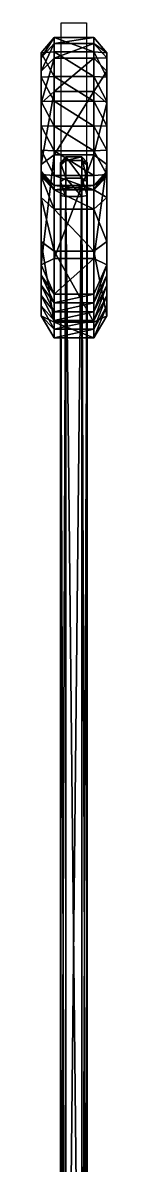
# Model space of a CAD drawing. Extents: x -10 to 581, y -20 to 494.
# Drawn here: x 282.5 to 295, y 278.6 to 494.5 of the extents above; entities that cross this region are included whole.
import ezdxf

# ---------------------------------------------------------------- set-up
doc = ezdxf.new("R2010")
doc.units = 0
doc.header["$LTSCALE"] = 100
doc.layers.add('2D', color=7, linetype='CONTINUOUS')
doc.layers.add('3D_MESH', color=7, linetype='CONTINUOUS')

msp = doc.modelspace()

# ---------------------------------------------------------------- linework, layer by layer
at = {"layer": '2D'}
msp.add_lwpolyline([(286.28, 494.49), (291.07, 494.49), (291.07, 226.16), (286.28, 226.16)], close=True, dxfattribs=at)

# ---------------------------------------------------------------- meshes
at = {"layer": '3D_MESH', "color": 0}
mesh = msp.add_polyface(dxfattribs=at)
corners = [(294.97, 439.1, 51.59), (294.97, 441.03, 53.63), (294.97, 442.95, 55.66), (294.97, 444.88, 57.69), (294.97, 446.81, 59.72), (294.97, 448.74, 61.76), (294.97, 453.16, 43.38), (294.97, 456.08, 44.45), (294.97, 458.99, 45.53), (294.97, 461.9, 46.6), (294.97, 464.81, 47.68), (294.97, 467.73, 48.75), (294.97, 461.48, 34.11), (294.97, 465.04, 34.59), (294.97, 468.6, 35.07), (294.97, 472.16, 35.55), (294.97, 475.72, 36.02), (294.97, 479.28, 36.5), (294.97, 465.44, 24.04), (294.97, 469.42, 24.2), (294.97, 473.4, 24.36), (294.97, 477.38, 24.51), (294.97, 481.36, 24.67), (294.97, 485.34, 24.83), (294.97, 466.43, 13.42), (294.97, 470.72, 13.45), (294.97, 475.01, 13.48), (294.97, 479.3, 13.5), (294.97, 483.58, 13.53), (294.97, 487.87, 13.56), (294.97, 465.83, 2.5), (294.97, 470.43, 2.5), (294.97, 475.03, 2.5), (294.97, 479.62, 2.5), (294.97, 484.22, 2.5), (294.97, 488.82, 2.5), (292.47, 434.95, 53.29), (292.47, 437.89, 50.32), (292.47, 451.34, 42.7), (292.47, 459.26, 33.81), (292.47, 462.95, 23.94), (292.47, 463.74, 13.41), (292.47, 462.95, 2.5), (292.47, 465.62), (292.47, 470.3), (292.47, 474.98), (292.47, 479.66), (292.47, 484.34, 0), (292.47, 489.02, 0), (292.47, 491.69, 2.5), (292.47, 490.56, 13.57), (292.47, 487.83, 24.93), (292.47, 481.5, 36.8), (292.47, 469.55, 49.42), (292.47, 449.95, 63.03), (292.47, 443.19, 64.84), (292.47, 441.54, 62.53), (292.47, 439.9, 60.22), (292.47, 438.25, 57.91), (292.47, 436.6, 55.6), (284.97, 434.95, 53.29), (284.97, 437.89, 50.32), (284.97, 451.34, 42.7), (284.97, 459.26, 33.81), (284.97, 462.95, 23.94), (284.97, 463.74, 13.41), (284.97, 462.95, 2.5), (284.97, 465.62), (284.97, 470.3), (284.97, 474.98), (284.97, 479.66), (284.97, 484.34, 0), (284.97, 489.02, 0), (284.97, 491.69, 2.5), (284.97, 490.56, 13.57), (284.97, 487.83, 24.93), (284.97, 481.5, 36.8), (284.97, 469.55, 49.42), (284.97, 449.95, 63.03), (284.97, 443.19, 64.84), (284.97, 441.54, 62.53), (284.97, 439.9, 60.22), (284.97, 438.25, 57.91), (284.97, 436.6, 55.6), (282.47, 488.82, 2.5), (282.47, 484.22, 2.5), (282.47, 479.62, 2.5), (282.47, 475.03, 2.5), (282.47, 470.43, 2.5), (282.47, 465.83, 2.5), (282.47, 487.87, 13.56), (282.47, 483.58, 13.53), (282.47, 479.3, 13.5), (282.47, 475.01, 13.48), (282.47, 470.72, 13.45), (282.47, 466.43, 13.42), (282.47, 485.34, 24.83), (282.47, 481.36, 24.67), (282.47, 477.38, 24.51), (282.47, 473.4, 24.36), (282.47, 469.42, 24.2), (282.47, 465.44, 24.04), (282.47, 479.28, 36.5), (282.47, 475.72, 36.02), (282.47, 472.16, 35.55), (282.47, 468.6, 35.07), (282.47, 465.04, 34.59), (282.47, 461.48, 34.11), (282.47, 467.73, 48.75), (282.47, 464.81, 47.68), (282.47, 461.9, 46.6), (282.47, 458.99, 45.53), (282.47, 456.08, 44.45), (282.47, 453.16, 43.38), (282.47, 448.74, 61.76), (282.47, 446.81, 59.72), (282.47, 444.88, 57.69), (282.47, 442.95, 55.66), (282.47, 441.03, 53.63), (282.47, 439.1, 51.59)]
mesh.append_faces([[corners[k] for k in face] for face in [(0, 7, 1, 0), (1, 8, 2, 1), (2, 9, 3, 2), (3, 10, 4, 3), (4, 11, 5, 4), (6, 13, 7, 6), (7, 14, 8, 7), (8, 15, 9, 8), (9, 16, 10, 9), (10, 17, 11, 10), (12, 19, 13, 12), (13, 20, 14, 13), (14, 21, 15, 14), (15, 22, 16, 15), (16, 23, 17, 16), (18, 25, 19, 18), (19, 26, 20, 19), (20, 27, 21, 20), (21, 28, 22, 21), (22, 29, 23, 22), (24, 31, 25, 24), (25, 32, 26, 25), (26, 33, 27, 26), (27, 34, 28, 27), (28, 35, 29, 28), (0, 38, 6, 0), (6, 39, 12, 6), (12, 40, 18, 12), (18, 41, 24, 18), (24, 42, 30, 24), (30, 44, 31, 30), (31, 45, 32, 31), (32, 46, 33, 32), (33, 47, 34, 33), (34, 48, 35, 34), (35, 50, 29, 35), (29, 51, 23, 29), (23, 52, 17, 23), (17, 53, 11, 17), (11, 54, 5, 11), (5, 56, 4, 5), (4, 57, 3, 4), (3, 58, 2, 3), (2, 59, 1, 2), (1, 36, 0, 1), (36, 61, 37, 36), (37, 62, 38, 37), (38, 63, 39, 38), (39, 64, 40, 39), (40, 65, 41, 40), (41, 66, 42, 41), (42, 67, 43, 42), (43, 68, 44, 43), (44, 69, 45, 44), (45, 70, 46, 45), (46, 71, 47, 46), (47, 72, 48, 47), (48, 73, 49, 48), (49, 74, 50, 49), (50, 75, 51, 50), (51, 76, 52, 51), (52, 77, 53, 52), (53, 78, 54, 53), (54, 79, 55, 54), (55, 80, 56, 55), (56, 81, 57, 56), (57, 82, 58, 57), (58, 83, 59, 58), (59, 60, 36, 59), (60, 119, 61, 60), (61, 113, 62, 61), (62, 107, 63, 62), (63, 101, 64, 63), (64, 95, 65, 64), (65, 89, 66, 65), (66, 89, 67, 66), (67, 88, 68, 67), (68, 87, 69, 68), (69, 86, 70, 69), (70, 85, 71, 70), (71, 84, 72, 71), (72, 84, 73, 72), (73, 90, 74, 73), (74, 96, 75, 74), (75, 102, 76, 75), (76, 108, 77, 76), (77, 114, 78, 77), (78, 114, 79, 78), (79, 115, 80, 79), (80, 116, 81, 80), (81, 117, 82, 81), (82, 118, 83, 82), (83, 119, 60, 83), (90, 85, 91, 90), (91, 86, 92, 91), (92, 87, 93, 92), (93, 88, 94, 93), (94, 89, 95, 94), (96, 91, 97, 96), (97, 92, 98, 97), (98, 93, 99, 98), (99, 94, 100, 99), (100, 95, 101, 100), (102, 97, 103, 102), (103, 98, 104, 103), (104, 99, 105, 104), (105, 100, 106, 105), (106, 101, 107, 106), (108, 103, 109, 108), (109, 104, 110, 109), (110, 105, 111, 110), (111, 106, 112, 111), (112, 107, 113, 112), (114, 109, 115, 114), (115, 110, 116, 115), (116, 111, 117, 116), (117, 112, 118, 117), (118, 113, 119, 118)]], dxfattribs={"vtx0": -1, "vtx3": -1, "color": 0})
mesh.append_faces([[corners[k] for k in face] for face in [(0, 6, 7, 0), (1, 7, 8, 1), (2, 8, 9, 2), (3, 9, 10, 3), (4, 10, 11, 4), (6, 12, 13, 6), (7, 13, 14, 7), (8, 14, 15, 8), (9, 15, 16, 9), (10, 16, 17, 10), (12, 18, 19, 12), (13, 19, 20, 13), (14, 20, 21, 14), (15, 21, 22, 15), (16, 22, 23, 16), (18, 24, 25, 18), (19, 25, 26, 19), (20, 26, 27, 20), (21, 27, 28, 21), (22, 28, 29, 22), (24, 30, 31, 24), (25, 31, 32, 25), (26, 32, 33, 26), (27, 33, 34, 27), (28, 34, 35, 28), (0, 36, 37, 0), (0, 37, 38, 0), (6, 38, 39, 6), (12, 39, 40, 12), (18, 40, 41, 18), (24, 41, 42, 24), (30, 42, 43, 30), (30, 43, 44, 30), (31, 44, 45, 31), (32, 45, 46, 32), (33, 46, 47, 33), (34, 47, 48, 34), (35, 48, 49, 35), (35, 49, 50, 35), (29, 50, 51, 29), (23, 51, 52, 23), (17, 52, 53, 17), (11, 53, 54, 11), (5, 54, 55, 5), (5, 55, 56, 5), (4, 56, 57, 4), (3, 57, 58, 3), (2, 58, 59, 2), (1, 59, 36, 1), (36, 60, 61, 36), (37, 61, 62, 37), (38, 62, 63, 38), (39, 63, 64, 39), (40, 64, 65, 40), (41, 65, 66, 41), (42, 66, 67, 42), (43, 67, 68, 43), (44, 68, 69, 44), (45, 69, 70, 45), (46, 70, 71, 46), (47, 71, 72, 47), (48, 72, 73, 48), (49, 73, 74, 49), (50, 74, 75, 50), (51, 75, 76, 51), (52, 76, 77, 52), (53, 77, 78, 53), (54, 78, 79, 54), (55, 79, 80, 55), (56, 80, 81, 56), (57, 81, 82, 57), (58, 82, 83, 58), (59, 83, 60, 59), (61, 119, 113, 61), (62, 113, 107, 62), (63, 107, 101, 63), (64, 101, 95, 64), (65, 95, 89, 65), (67, 89, 88, 67), (68, 88, 87, 68), (69, 87, 86, 69), (70, 86, 85, 70), (71, 85, 84, 71), (73, 84, 90, 73), (74, 90, 96, 74), (75, 96, 102, 75), (76, 102, 108, 76), (77, 108, 114, 77), (79, 114, 115, 79), (80, 115, 116, 80), (81, 116, 117, 81), (82, 117, 118, 82), (83, 118, 119, 83), (90, 84, 85, 90), (91, 85, 86, 91), (92, 86, 87, 92), (93, 87, 88, 93), (94, 88, 89, 94), (96, 90, 91, 96), (97, 91, 92, 97), (98, 92, 93, 98), (99, 93, 94, 99), (100, 94, 95, 100), (102, 96, 97, 102), (103, 97, 98, 103), (104, 98, 99, 104), (105, 99, 100, 105), (106, 100, 101, 106), (108, 102, 103, 108), (109, 103, 104, 109), (110, 104, 105, 110), (111, 105, 106, 111), (112, 106, 107, 112), (114, 108, 109, 114), (115, 109, 110, 115), (116, 110, 111, 116), (117, 111, 112, 117), (118, 112, 113, 118)]], dxfattribs={"vtx2": -1, "vtx3": -1, "color": 0})
mesh = msp.add_polyface(dxfattribs=at)
corners = [(286.19, 178.91, 234.57), (286.19, 176.27, 234), (286.19, 172.63, 228.41), (286.19, 173.2, 225.76), (286.19, 461.84, 38.31), (286.19, 464.49, 38.87), (286.19, 468.12, 44.47), (286.19, 467.56, 47.12), (287.19, 179.11, 235.63), (287.19, 175.65, 234.89), (287.19, 171.57, 228.6), (287.19, 172.3, 225.15), (287.19, 461.65, 37.25), (287.19, 465.1, 37.98), (287.19, 469.19, 44.27), (287.19, 468.45, 47.73), (290.19, 179.11, 235.63), (290.19, 175.65, 234.89), (290.19, 171.57, 228.6), (290.19, 172.3, 225.15), (290.19, 461.65, 37.25), (290.19, 465.1, 37.98), (290.19, 469.19, 44.27), (290.19, 468.45, 47.73), (291.19, 178.91, 234.57), (291.19, 176.27, 234), (291.19, 172.63, 228.41), (291.19, 173.2, 225.76), (291.19, 461.84, 38.31), (291.19, 464.49, 38.87), (291.19, 468.12, 44.47), (291.19, 467.56, 47.12)]
mesh.append_faces([[corners[k] for k in face] for face in [(7, 2, 0, 7), (6, 4, 7, 6)]], dxfattribs={"vtx0": -1, "vtx1": -1, "vtx3": -1, "color": 0})
mesh.append_faces([[corners[k] for k in face] for face in [(31, 26, 27, 31), (31, 27, 28, 31), (7, 3, 2, 7), (7, 4, 3, 7)]], dxfattribs={"vtx0": -1, "vtx2": -1, "vtx3": -1, "color": 0})
mesh.append_faces([[corners[k] for k in face] for face in [(0, 2, 1, 0)]], dxfattribs={"vtx0": -1, "vtx3": -1, "color": 0})
mesh.append_faces([[corners[k] for k in face] for face in [(31, 24, 26, 31), (30, 31, 28, 30)]], dxfattribs={"vtx1": -1, "vtx2": -1, "vtx3": -1, "color": 0})
mesh.append_faces([[corners[k] for k in face] for face in [(0, 1, 8, 0), (1, 2, 9, 1), (2, 3, 10, 2), (3, 4, 11, 3), (4, 5, 12, 4), (5, 6, 13, 5), (6, 7, 14, 6), (7, 0, 15, 7), (8, 9, 16, 8), (9, 10, 17, 9), (10, 11, 18, 10), (11, 12, 19, 11), (12, 13, 20, 12), (13, 14, 21, 13), (14, 15, 22, 14), (15, 8, 23, 15), (16, 17, 24, 16), (17, 18, 25, 17), (18, 19, 26, 18), (19, 20, 27, 19), (20, 21, 28, 20), (21, 22, 29, 21), (22, 23, 30, 22), (23, 16, 31, 23), (29, 30, 28, 29), (5, 4, 6, 5)]], dxfattribs={"vtx1": -1, "vtx3": -1, "color": 0})
mesh.append_faces([[corners[k] for k in face] for face in [(1, 9, 8, 1), (2, 10, 9, 2), (3, 11, 10, 3), (4, 12, 11, 4), (5, 13, 12, 5), (6, 14, 13, 6), (7, 15, 14, 7), (0, 8, 15, 0), (9, 17, 16, 9), (10, 18, 17, 10), (11, 19, 18, 11), (12, 20, 19, 12), (13, 21, 20, 13), (14, 22, 21, 14), (15, 23, 22, 15), (8, 16, 23, 8), (17, 25, 24, 17), (18, 26, 25, 18), (19, 27, 26, 19), (20, 28, 27, 20), (21, 29, 28, 21), (22, 30, 29, 22), (23, 31, 30, 23), (16, 24, 31, 16), (24, 25, 26, 24)]], dxfattribs={"vtx2": -1, "vtx3": -1, "color": 0})

doc.saveas('drawing.dxf')
